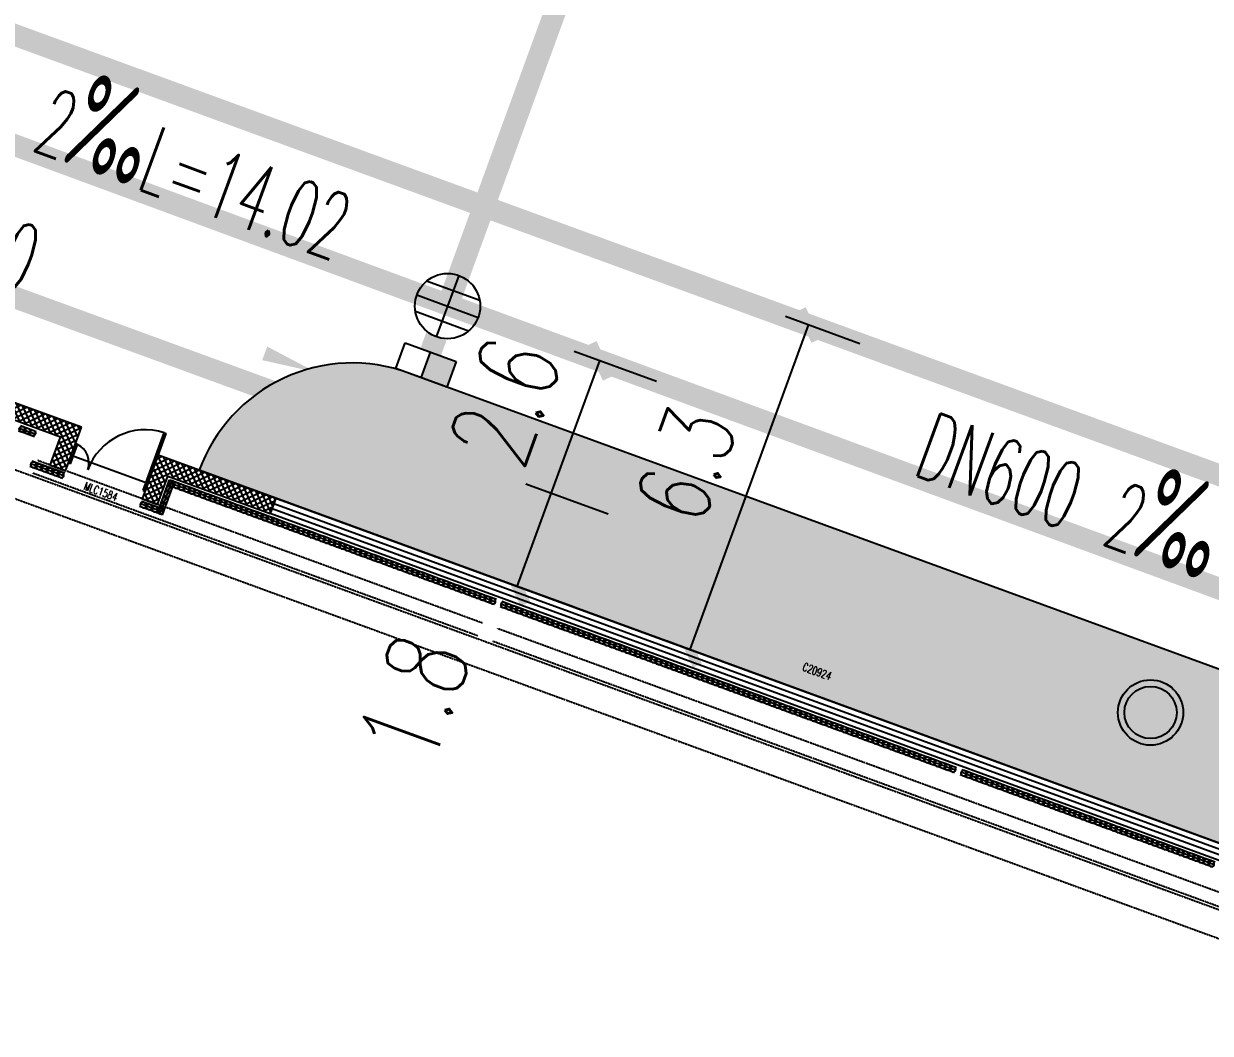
# Model space of a CAD drawing. Extents: x -111898 to 889894, y -2 to 1194865.
# Drawn here: x 607970 to 629772, y 828197 to 846741 of the extents above; entities that cross this region are included whole.
import ezdxf

# ---------------------------------------------------------------- set-up
doc = ezdxf.new("R2010")
doc.units = 0
doc.header["$LTSCALE"] = 10
doc.header["$MEASUREMENT"] = 0
doc.linetypes.add('10平面$0$DASH', pattern=[0.35, 0.25, -0.1])
doc.layers.get('Defpoints').update_dxf_attribs({"color": 210})
for name, color, linetype in [('0-WALL', 252, 'Continuous'), ('10平面$0$10平面$0$WINDOW', 4, 'Continuous'), ('10平面$0$10平面$0$WINDOW_TEXT', 7, 'Continuous'), ('10平面$0$A-HRAIL', 173, 'Continuous'), ('10平面$0$AS-WALL', 40, 'Continuous'), ('10平面$0$PUB_HATCH', 8, 'Continuous'), ('10平面$0$WINDOW', 4, 'Continuous'), ('10平面$0$建-窗', 4, 'Continuous'), ('10平面$0$建-门窗编号', 7, 'Continuous'), ('DIM_污水', 2, 'Continuous'), ('FM_ZF消防', 1, 'Continuous'), ('Gps-ZF雨水', 4, 'TG_Y'), ('TEXT_污水', 2, 'Continuous'), ('TEXT_雨水', 4, 'Continuous'), ('TWT_雨水口', 4, 'Continuous'), ('WALL', 252, 'Continuous'), ('WELL_污水', 2, 'Continuous'), ('WELL_雨水', 4, 'Continuous'), ('污水标高', 2, 'Continuous')]:
    doc.layers.add(name, color=color, linetype=linetype)
doc.layers.add('GPS-ZF污水', color=2, linetype='TG_W', lineweight=60)
doc.layers.add('GPS-ZF给水', color=3, linetype='TG_J', lineweight=60)
doc.styles.add('10平面$0$10平面$0$_TCH_WINDOW', font='SIMPLEX', dxfattribs={"height": 3.5, "bigfont": 'GBCBIG'})
doc.styles.add('10平面$0$A-WIN-LABEL', font='SIMPLEX', dxfattribs={"bigfont": 'GBCBIG'})
doc.styles.add('_TCH_DIM_T3', font='SIMPLEX', dxfattribs={"width": 0.705882, "bigfont": 'GBCBIG'})
doc.styles.add('_TWT_PIPEDN', font='SIMPLEX', dxfattribs={"width": 0.6, "height": 3, "bigfont": 'HZTXT'})
doc.styles.add('TG_LINETYPE', font='SIMPLEX', dxfattribs={"width": 0.8, "height": 3.5, "bigfont": 'HZTXT'})
doc.linetypes.add('TG_J', pattern='A,2,-0.3,["J",TG_LINETYPE,S=0.1,R=0,X=-0.23,Y=-0.15],0', length=2.3)
doc.linetypes.add('TG_W', pattern='A,2,-0.3,["W",TG_LINETYPE,S=0.1,R=0,X=-0.23,Y=-0.15],0', length=2.3)
doc.linetypes.add('TG_Y', pattern='A,2,-0.3,["Y",TG_LINETYPE,S=0.1,R=0,X=-0.25,Y=-0.15],0', length=2.3)
doc.dimstyles.new('_TCH_ARCH&&450', dxfattribs={"dimtxt": 1338.75, "dimasz": 450, "dimexe": 450, "dimexo": 450, "dimgap": 568.125, "dimtad": 1, "dimdec": 1, "dimlfac": 0.001, "dimzin": 0, "dimdsep": 46, "dimtxsty": '_TCH_DIM_T3', "dimblk": 'ARCHTICK', "dimcen": 0.09, "dimclrt": 7, "dimazin": 2, "dimtfac": 1, "dimtdec": 1, "dimtix": 1, "dimtmove": 2, "dimatfit": 3, "dimfxl": 0, "dimtolj": 1, "dimtzin": 0, "dimarcsym": 0})
doc.dimstyles.new('_TCH_ARCH&&500', dxfattribs={"dimtxt": 1487.5, "dimasz": 500, "dimexe": 500, "dimexo": 500, "dimgap": 631.25, "dimtad": 1, "dimdec": 1, "dimlfac": 0.001, "dimzin": 0, "dimdsep": 46, "dimtxsty": '_TCH_DIM_T3', "dimblk": 'ARCHTICK', "dimcen": 0.09, "dimclrt": 7, "dimazin": 2, "dimtfac": 1, "dimtdec": 1, "dimtix": 1, "dimtmove": 2, "dimatfit": 3, "dimfxl": 0, "dimtolj": 1, "dimtzin": 0, "dimarcsym": 0})
pattern_1 = [(45, (60, 0), (-60.000061, 60.000061), []), (135, (60, 0), (-60.000061, -60.000061), [])]
pattern_2 = [(359.79974, (-824318.4, 704905.5), (1605.5824, 1594.398), [240, -48, 64, -48, 240, -960]), (359.79974, (-824398.3, 704953.8), (1605.5824, 1594.398), [160, -120, 240, -120, 160, -800]), (359.79974, (-823836, 705591.9), (1605.5824, 1594.398), [200, -80, 200, -1120]), (359.79974, (-824634.9, 705914.7), (1605.5824, 1594.398), [80, -160, 80, -1280]), (89.79974, (-824474.9, 705914.1), (-1594.398, 1605.5824), [144, -1456]), (89.79974, (-823998.3, 704952.4), (-1594.398, 1605.5824), [160, -1440]), (89.79974, (-823596, 705591), (-1594.398, 1605.5824), [160, -1440]), (44.79974, (-823790.3, 704935.7), (5.5922, 1599.9902), [160, -2102.7417]), (134.79974, (-824206.3, 704937.2), (-1599.9902, 5.5922), [160, -2102.7417]), (63.23469, (-823838.3, 704943.9), (5.5922, 1599.99023), [160, -3417.7088]), (75.7635, (-823918.27, 704952.15), (5.59221, 1599.99023), [160, -6436.969]), (75.7635, (-823516.03, 705590.75), (5.59221, 1599.99023), [128, -6468.969]), (75.7635, (-824442.9, 705914), (5.59221, 1599.99023), [112, -6484.969]), (103.835987, (-824078.27, 704952.7), (5.59221, 1599.99023), [160, -6436.969]), (103.835987, (-823676.03, 705591.3), (5.59221, 1599.99023), [128, -6468.969]), (103.835987, (-824506.9, 705914.2), (5.59221, 1599.99023), [112, -6484.969]), (116.364795, (-824158.3, 704945), (5.5922, 1599.99023), [160, -3417.7069])]

# ---------------------------------------------------------------- blocks, each defined once
blk = doc.blocks.new('10平面$0$WINDOW2DLIB$DYNSTYLE$00000005')
at = {"color": 0}
for points in [[(-0.5, 0.5), (-0.5, -0.5)], [(-0.5, 0.5), (0.5, 0.5)], [(0.5, -0.5), (0.5, 0.5)], [(0.5, 0.1667), (-0.5, 0.1667)], [(0.5, -0.1667), (-0.5, -0.1667)], [(-0.5, -0.5), (0.5, -0.5)]]:
    blk.add_lwpolyline(points, dxfattribs=at)
blk = doc.blocks.new('10平面$0$DOOR2DLIB$SYSLIB$00000123')
at = {"color": 0}
for p, q in [((0.475, -0.001), (0.475, 0.752)), ((0.475, 0.752), (0.5, 0.752)), ((0.5, -0.001), (0.5, 0.752)), ((-0.5, 0), (-0.5, 0.252)), ((-0.475, 0.252), (-0.5, 0.252)), ((-0.475, 0), (-0.475, 0.252)), ((-0.475, 0), (-0.5, 0)), ((0.475, -0.001), (0.5, -0.001))]:
    blk.add_line(p, q, dxfattribs=at)
for centre, radius, start, end in [((0.505, -0.002), 0.755, 92.2493, 179.7238), ((-0.501, 0.003), 0.251, 359.7899, 84.0974)]:
    blk.add_arc(centre, radius, start, end, dxfattribs=at)
blk = doc.blocks.new('10平面$0$42343243')
at = {"layer": '10平面$0$PUB_HATCH'}
h = blk.add_hatch(dxfattribs=at)
h.set_pattern_fill('多孔材料', color=256, scale=30, style=0)
h.set_pattern_definition(pattern_1)
h.paths.add_polyline_path([(-200454, 1222870), (-200154, 1223170), (-202354, 1223170), (-202354, 1222870)])
h = blk.add_hatch(dxfattribs=at)
h.set_pattern_fill('多孔材料', color=256, scale=30, style=0)
h.set_pattern_definition(pattern_1)
h.paths.add_polyline_path([(-200454, 1222320), (-200154, 1222620), (-200154, 1223170), (-200454, 1222870)])
h = blk.add_hatch(dxfattribs=at)
h.set_pattern_fill('多孔材料', color=256, scale=30, style=0)
h.set_pattern_definition(pattern_1)
h.paths.add_polyline_path([(-198354, 1222870), (-196354, 1222870), (-196354, 1223170), (-198654, 1223170)])
h = blk.add_hatch(dxfattribs=at)
h.set_pattern_fill('多孔材料', color=256, scale=30, style=0)
h.set_pattern_definition(pattern_1)
h.paths.add_polyline_path([(-198654, 1222620), (-198354, 1222320), (-198354, 1222870), (-198654, 1223170)])
h = blk.add_hatch(dxfattribs=at)
h.set_pattern_fill('多孔材料', color=256, scale=30, style=0)
h.set_pattern_definition(pattern_1)
h.paths.add_polyline_path([(-200454, 1222320), (-200154, 1222320), (-200154, 1222620)])
h = blk.add_hatch(dxfattribs=at)
h.set_pattern_fill('多孔材料', color=256, scale=30, style=0)
h.set_pattern_definition(pattern_1)
h.paths.add_polyline_path([(-198654, 1222620), (-198654, 1222320), (-198354, 1222320)])
at = {"layer": '10平面$0$10平面$0$WINDOW'}
blk.add_line((-198654, 1222620), (-200154, 1222620), dxfattribs=at)
at = {"layer": '10平面$0$AS-WALL'}
for p, q in [((-200154, 1223170), (-202354, 1223170)), ((-200154, 1222620), (-200154, 1223170)), ((-196354, 1223170), (-198654, 1223170)), ((-198654, 1222620), (-198654, 1223170)), ((-196354, 1222870), (-196354, 1223170)), ((-200454, 1222870), (-202354, 1222870)), ((-200454, 1222320), (-200454, 1222870)), ((-198354, 1222870), (-196354, 1222870)), ((-198354, 1222320), (-198354, 1222870)), ((-200154, 1222320), (-200154, 1222620)), ((-198654, 1222620), (-198654, 1222320)), ((-200454, 1222320), (-200154, 1222320)), ((-198654, 1222320), (-198354, 1222320))]:
    blk.add_line(p, q, dxfattribs=at)
at = {"layer": '10平面$0$10平面$0$WINDOW'}
ref = blk.add_blockref('10平面$0$DOOR2DLIB$SYSLIB$00000123', (-199404, 1222470), dxfattribs=dict(at, xscale=-1500, yscale=-1500, zscale=300, rotation=179.9999999999555))
ref.add_attrib('A', 'MLC1584', (-199737, 1222108), dxfattribs={"layer": '10平面$0$10平面$0$WINDOW_TEXT', "height": 148.8, "rotation": 360, "style": '10平面$0$10平面$0$_TCH_WINDOW', "width": 0.705882})
at = {"layer": '10平面$0$建-窗'}
ref = blk.add_blockref('10平面$0$WINDOW2DLIB$DYNSTYLE$00000005', (-185904, 1223020), dxfattribs=dict(at, xscale=-20900, yscale=-300, zscale=300, rotation=359.9999999994913))
ref.add_attrib('A', 'C20924', (-186194, 1223521), dxfattribs={"layer": '10平面$0$建-门窗编号', "height": 148.8, "style": '10平面$0$A-WIN-LABEL', "width": 0.705882})
blk = doc.blocks.new('10平面$0$99平面图例外参$0$$LinePat$圆环')
for points in [[(0, 150), (300, 150)], [(0, 0), (300, 0)], [(0, -150), (300, -150)]]:
    blk.add_lwpolyline(points)
at = {"color": 0}
blk.add_circle((150, 0), 150, dxfattribs=at)
blk = doc.blocks.new('DOOR2DLIB$SYSLIB$00000123')
at = {"color": 0}
for p, q in [((0.475, -0.001), (0.475, 0.752)), ((0.475, 0.752), (0.5, 0.752)), ((0.5, -0.001), (0.5, 0.752)), ((-0.5, 0), (-0.5, 0.252)), ((-0.475, 0.252), (-0.5, 0.252)), ((-0.475, 0), (-0.475, 0.252)), ((-0.475, 0), (-0.5, 0)), ((0.475, -0.001), (0.5, -0.001))]:
    blk.add_line(p, q, dxfattribs=at)
for centre, radius, start, end in [((0.505, -0.002), 0.755, 92.2493, 179.7238), ((-0.501, 0.003), 0.251, 359.7899, 84.0974)]:
    blk.add_arc(centre, radius, start, end, dxfattribs=at)
blk = doc.blocks.new('$TWTSYS$00000376')
for radius in [0.5, 0.4]:
    blk.add_circle((0, 0, 0), radius)
blk = doc.blocks.new('$TwtSys$00000424')
for p, q in [((-500, 250), (500, 250)), ((-500, -250), (-500, 250)), ((0, -250), (0, 250)), ((500, 250), (500, -250)), ((500, -250), (-500, -250))]:
    blk.add_line(p, q)
blk.add_solid([(0, 250), (500, 250), (0, -250), (500, -250)])
blk = doc.blocks.new('$TWTSYS$00000375')
for p, q in [((0, 0.5, 0), (0, -0.5, 0)), ((0.433, 0.25, 0), (-0.433, 0.25, 0)), ((-0.5, 0, 0), (0.5, 0, 0)), ((0.433, -0.25, 0), (-0.433, -0.25, 0))]:
    blk.add_line(p, q)
blk.add_circle((0, 0, 0), 0.5)
blk = doc.blocks.new('_ArchTick')
at = {"color": 0, "linetype": 'ByBlock', "const_width": 0.4}
blk.add_lwpolyline([(-0.5, -0.5), (0.5, 0.5)], dxfattribs=at)
blk = doc.blocks.new('*D8440')
at = {"layer": 'Defpoints', "color": 0, "transparency": 16777216}
for p in [(618554, 840548), (620067, 839995), (619177, 837559)]:
    blk.add_point(p, dxfattribs=at)
at = {"layer": '污水标高', "color": 0, "lineweight": -2, "transparency": 16777216}
for p, q in [((619597, 840166), (618084, 840719)), ((617664, 838112), (618554, 840548)), ((618707, 837730), (617194, 838283))]:
    blk.add_line(p, q, dxfattribs=at)
at = {"layer": '污水标高', "color": 0, "lineweight": -2, "transparency": 16777216, "xscale": 500, "yscale": 500, "zscale": 500}
for p, rotation in [((618554, 840548), 69.92971130092995), ((617664, 838112), 249.92971130093)]:
    blk.add_blockref('_ArchTick', p, dxfattribs=dict(at, rotation=rotation))
at = {"layer": '污水标高', "color": 7, "transparency": 16777216, "insert": (616817, 839801), "char_height": 1487.5, "attachment_point": 5, "rotation": 69.9297, "style": '_TCH_DIM_T3'}
blk.add_mtext('\\A1;2.6', dxfattribs=at)
blk = doc.blocks.new('*D8441')
at = {"layer": 'Defpoints', "color": 0, "transparency": 16777216}
for p in [(617664, 838112), (619177, 837559), (618552, 835849)]:
    blk.add_point(p, dxfattribs=at)
at = {"layer": '污水标高', "color": 0, "lineweight": -2, "transparency": 16777216}
for p, q in [((617039, 836402), (617664, 838112)), ((618707, 837730), (617194, 838283)), ((618083, 836021), (616570, 836574))]:
    blk.add_line(p, q, dxfattribs=at)
at = {"layer": '污水标高', "color": 0, "lineweight": -2, "transparency": 16777216, "xscale": 500, "yscale": 500, "zscale": 500}
for p, rotation in [((617664, 838112), 69.9297113009292), ((617039, 836402), 249.9297113009292)]:
    blk.add_blockref('_ArchTick', p, dxfattribs=dict(at, rotation=rotation))
at = {"layer": '污水标高', "color": 7, "transparency": 16777216, "insert": (615140, 834341), "char_height": 1487.5, "attachment_point": 5, "rotation": 69.9297, "style": '_TCH_DIM_T3'}
blk.add_mtext('\\A1;1.8', dxfattribs=at)
blk = doc.blocks.new('*D8442')
at = {"layer": 'Defpoints', "color": 0, "transparency": 16777216}
for p in [(622392, 841206), (623754, 840708), (621575, 834745)]:
    blk.add_point(p, dxfattribs=at)
at = {"layer": 'FM_ZF消防', "color": 0, "lineweight": -2, "transparency": 16777216}
for p, q in [((623331, 840863), (621969, 841360)), ((620213, 835243), (622392, 841206)), ((621152, 834899), (619790, 835397))]:
    blk.add_line(p, q, dxfattribs=at)
at = {"layer": 'FM_ZF消防', "color": 0, "lineweight": -2, "transparency": 16777216, "xscale": 450, "yscale": 450, "zscale": 450}
for p, rotation in [((622392, 841206), 69.9297112754143), ((620213, 835243), 249.9297112754143)]:
    blk.add_blockref('_ArchTick', p, dxfattribs=dict(at, rotation=rotation))
at = {"layer": 'FM_ZF消防', "color": 7, "transparency": 16777216, "insert": (620140, 838649), "char_height": 1338.8, "attachment_point": 5, "rotation": 69.9297, "style": '_TCH_DIM_T3'}
blk.add_mtext('\\A1;6.3', dxfattribs=at)

msp = doc.modelspace()

# ---------------------------------------------------------------- hatches: boundary and pattern name
at = {"layer": '0-WALL'}
h = msp.add_hatch(dxfattribs=at)
h.set_pattern_fill('草坪或沼泽', color=8, scale=400, angle=-0.200257)
h.set_pattern_definition([(359.79974, (-824318.4, 704905.5), (1605.5824, 1594.398), [240, -48, 64, -48, 240, -960]), (359.79974, (-824398.3, 704953.8), (1605.5824, 1594.398), [160, -120, 240, -120, 160, -800]), (359.79974, (-823836, 705591.9), (1605.5824, 1594.398), [200, -80, 200, -1120]), (359.79974, (-824634.9, 705914.7), (1605.5824, 1594.398), [80, -160, 80, -1280]), (89.79974, (-824474.9, 705914.1), (-1594.398, 1605.5824), [144, -1456]), (89.79974, (-823998.3, 704952.4), (-1594.398, 1605.5824), [160, -1440]), (89.79974, (-823596, 705591), (-1594.398, 1605.5824), [160, -1440]), (44.79974, (-823790.3, 704935.7), (5.5922, 1599.9902), [160, -2102.7417]), (134.79974, (-824206.3, 704937.2), (-1599.9902, 5.5922), [160, -2102.7417]), (63.23469, (-823838.3, 704943.9), (5.5922, 1599.99023), [160, -3417.7088]), (75.7635, (-823918.27, 704952.15), (5.59221, 1599.99023), [160, -6436.969]), (75.7635, (-823516.03, 705590.75), (5.59221, 1599.99023), [128, -6468.969]), (75.7635, (-824442.9, 705914), (5.59221, 1599.99023), [112, -6484.969]), (103.835987, (-824078.27, 704952.7), (5.59221, 1599.99023), [160, -6436.969]), (103.835987, (-823676.03, 705591.3), (5.59221, 1599.99023), [128, -6468.969]), (103.835987, (-824506.9, 705914.2), (5.59221, 1599.99023), [112, -6484.969]), (116.364795, (-824158.3, 704945), (5.5922, 1599.99023), [160, -3417.7069])])
edge = h.paths.add_edge_path()
edge.add_line((741503.08, 933538.38), (741712.87, 934018.57))
edge.add_line((741712.87, 934018.57), (745060.96, 941812.89))
edge.add_line((745060.96, 941812.89), (766890.86, 1001849.76))
edge.add_line((766890.86, 1001849.76), (760346.98, 1016169.02))
edge.add_line((760346.98, 1016169.02), (737579.78, 1026362.54))
edge.add_line((737579.78, 1026362.54), (720756.11, 1037729.77))
edge.add_line((720756.11, 1037729.77), (653654.65, 1067773.01))
edge.add_line((653654.65, 1067773.01), (467795.25, 820503.81))
edge.add_line((467795.25, 820503.81), (468143.58, 820404.89))
edge.add_line((468143.58, 820404.89), (647181.92, 1058601.18))
edge.add_line((647181.92, 1058601.18), (648464.56, 1058132.56))
edge.add_line((648464.56, 1058132.56), (650350.23, 1063296.8))
edge.add_line((650350.23, 1063296.8), (720796.15, 1037558.69))
edge.add_line((720796.15, 1037558.69), (718909.6, 1032395.07))
edge.add_line((718909.6, 1032395.07), (725484.49, 1029992.9))
edge.add_line((725484.49, 1029992.9), (726513.26, 1032808.65))
edge.add_line((726513.26, 1032808.65), (729331.07, 1031779.14))
edge.add_line((729331.07, 1031779.14), (728302.36, 1028963.46))
edge.add_line((728302.36, 1028963.46), (747084.56, 1022101.19))
edge.add_line((747084.56, 1022101.19), (755217.14, 1018452.95))
edge.add_arc((743028.5, 1006160.87), 17310.64, -14.619994, 45.242091, ccw=False)
edge.add_line((759778.64, 1001791.54), (760685.99, 1001458.08))
edge.add_line((760685.99, 1001458.08), (765094.65, 999847.31))
edge.add_line((765094.65, 999847.31), (740941.69, 933744.02))
edge.add_line((740941.69, 933744.02), (741503.08, 933538.38))
h = msp.add_hatch(dxfattribs=at)
h.set_pattern_fill('草坪或沼泽', color=8, scale=400, angle=-0.200257)
h.set_pattern_definition(pattern_2)
edge = h.paths.add_edge_path()
edge.add_arc((654393.68, 841972.09), 3000.73, 249.935502, 338.960589)
edge.add_line((657194.37, 840894.8), (617369.22, 855445.32))
edge.add_arc((620220.23, 854470.73), 3012.99, 161.127468, 249.695679)
edge.add_line((619174.7, 851644.96), (653364.2, 839153.48))
h = msp.add_hatch(dxfattribs=at)
h.set_pattern_fill('草坪或沼泽', color=8, scale=400, angle=-0.200257)
h.set_pattern_definition(pattern_2)
edge = h.paths.add_edge_path()
edge.add_arc((648199.44, 825017.41), 3000, -20.069894, 69.810161)
edge.add_line((649234.84, 827833.07), (615045.33, 840324.56))
edge.add_arc((614009.94, 837508.88), 3000.02, 69.81041, 159.929048)
edge.add_line((611192.12, 838538.43), (651017.27, 823987.91))

# ---------------------------------------------------------------- linework, layer by layer
msp.add_lwpolyline([(651017.27, 823987.91, 0.41360054), (649234.84, 827833.07), (615045.33, 840324.56, 0.41482016), (611192.12, 838538.43)], format="xyb", close=True, dxfattribs=at)
at = {"layer": 'DIM_污水'}
msp.add_lwpolyline([(609410.6, 841784.98, 0, 0, 0), (613336.55, 840340.5, 0, 266.67, 0), (612398.06, 840685.8, 0, 0, 0)], format="xyseb", dxfattribs=at)
at = {"layer": 'GPS-ZF污水', "ltscale": 0.1, "const_width": 400}
for points in [[(596364.28, 845893.49), (628111.69, 834294.25)], [(629238.81, 833882.44), (663804.03, 821253.69)]]:
    msp.add_lwpolyline(points, dxfattribs=at)
at = {"layer": 'GPS-ZF给水', "ltscale": 0.1, "const_width": 400}
msp.add_lwpolyline([(521826.69, 877948.18), (679851.32, 820212.27)], dxfattribs=at)
at = {"layer": 'Gps-ZF雨水', "ltscale": 0.1, "const_width": 400}
for points in [[(615765.65, 841577.11), (619233.52, 851068.74)], [(602610.29, 846423.62), (615765.65, 841577.11)], [(615757.23, 841554.05), (615765.65, 841577.11)], [(615765.65, 841577.11), (642043.89, 831910)], [(615446.15, 840707.37), (615550.31, 840990.86)]]:
    msp.add_lwpolyline(points, dxfattribs=at)
at = {"layer": 'WALL', "color": 8, "linetype": '10平面$0$DASH'}
for p, q in [((519781.97, 870711.68), (669314.13, 816078.59)), ((519610.39, 870242.05), (669142.54, 815608.96)), ((616395.16, 835732.47), (608223.49, 838718.08)), ((616309.37, 835497.66), (608137.7, 838483.26)), ((633302.06, 829555.37), (616676.94, 835629.52)), ((633216.27, 829320.55), (616591.15, 835394.7))]:
    msp.add_line(p, q, dxfattribs=at)

# ---------------------------------------------------------------- block references
at = {"layer": '10平面$0$A-HRAIL', "yscale": 0.3333333333333334, "zscale": 0.3333333333333333}
for p, xscale, rotation in [((607891.64, 839311.97), 0.3461108940497231, 339.9297114345931), ((607989.17, 839276.34), 0.3461108940497231, 339.9297114345931), ((608086.7, 839240.7), 0.3461108940497231, 339.9297114345931), ((608200.11, 838620.1), -0.358888866003496, 339.9297114345931), ((608301.24, 838583.15), -0.358888866003496, 339.9297114345931), ((608402.37, 838546.2), -0.358888866003496, 339.9297114345931), ((608503.5, 838509.25), -0.358888866003496, 339.9297114345931), ((608604.63, 838472.3), -0.358888866003496, 339.9297114345931), ((608705.75, 838435.35), -0.358888866003496, 339.9297114345931), ((610659.1, 838245.14), -0.3611111227129974, 249.9297114345931), ((610725.45, 838276.61), -0.3384127419475277, 339.9297114343898), ((610820.81, 838241.77), -0.3384127419475277, 339.9297114343898), ((610584.74, 838041.63), -0.3611111227129974, 249.9297114345931), ((610621.92, 838143.38), -0.3611111227129974, 249.9297114345931), ((610916.17, 838206.93), -0.3384127419475277, 339.9297114343898), ((611011.53, 838172.09), -0.3384127419475277, 339.9297114343898), ((611106.89, 838137.25), -0.3384127419475277, 339.9297114343898), ((611202.25, 838102.41), -0.3384127419475277, 339.9297114343898), ((611297.6, 838067.57), -0.3384127419475277, 339.9297114343898), ((611392.96, 838032.73), -0.3384127419475277, 339.9297114343898), ((611488.32, 837997.89), -0.3384127419475277, 339.9297114343898), ((610220.33, 837881.99), -0.3749999999076196, 339.9297114345931), ((610326, 837843.38), -0.3749999999076196, 339.9297114345931), ((610431.67, 837804.77), -0.3749999999076196, 339.9297114345931), ((610510.39, 837838.12), -0.3611111227129974, 249.9297114345931), ((610547.57, 837939.87), -0.3611111227129974, 249.9297114345931), ((611583.68, 837963.05), -0.3384127419475277, 339.9297114343898), ((611679.04, 837928.21), -0.3384127419475277, 339.9297114343898), ((611774.4, 837893.37), -0.3384127419475277, 339.9297114343898), ((611869.75, 837858.53), -0.3384127419475277, 339.9297114343898), ((611965.11, 837823.69), -0.3384127419475277, 339.9297114343898), ((612060.47, 837788.85), -0.3384127419475277, 339.9297114343898), ((610537.34, 837766.17), -0.3749999999076196, 339.9297114345931), ((610473.21, 837736.36), -0.3611111227129974, 249.9297114345931), ((612155.83, 837754.01), -0.3384127419475277, 339.9297114343898), ((612251.19, 837719.17), -0.3384127419475277, 339.9297114343898), ((612346.55, 837684.33), -0.3384127419475277, 339.9297114343898), ((612441.91, 837649.49), -0.3384127419475277, 339.9297114343898), ((612537.26, 837614.65), -0.3384127419475277, 339.9297114343898), ((612632.62, 837579.81), -0.3384127419475277, 339.9297114343898), ((612727.98, 837544.97), -0.3384127419475277, 339.9297114343898), ((612823.34, 837510.12), -0.3384127419475277, 339.9297114343898), ((612918.7, 837475.28), -0.3384127419475277, 339.9297114343898), ((613014.06, 837440.44), -0.3384127419475277, 339.9297114343898), ((613109.42, 837405.6), -0.3384127419475277, 339.9297114343898), ((613204.77, 837370.76), -0.3384127419475277, 339.9297114343898), ((613300.13, 837335.92), -0.3384127419475277, 339.9297114343898), ((613395.49, 837301.08), -0.3384127419475277, 339.9297114343898), ((613490.85, 837266.24), -0.3384127419475277, 339.9297114343898), ((613586.21, 837231.4), -0.3384127419475277, 339.9297114343898), ((613681.57, 837196.56), -0.3384127419475277, 339.9297114343898), ((613776.93, 837161.72), -0.3384127419475277, 339.9297114343898), ((613872.28, 837126.88), -0.3384127419475277, 339.9297114343898), ((613967.64, 837092.04), -0.3384127419475277, 339.9297114343898), ((614063, 837057.2), -0.3384127419475277, 339.9297114343898), ((614158.36, 837022.36), -0.3384127419475277, 339.9297114343898), ((614253.72, 836987.52), -0.3384127419475277, 339.9297114343898), ((614349.08, 836952.68), -0.3384127419475277, 339.9297114343898), ((614444.43, 836917.84), -0.3384127419475277, 339.9297114343898), ((614539.79, 836883), -0.3384127419475277, 339.9297114343898), ((614635.15, 836848.16), -0.3384127419475277, 339.9297114343898), ((614730.51, 836813.32), -0.3384127419475277, 339.9297114343898), ((614825.87, 836778.48), -0.3384127419475277, 339.9297114343898), ((614921.23, 836743.64), -0.3384127419475277, 339.9297114343898), ((615016.59, 836708.8), -0.3384127419475277, 339.9297114343898), ((615111.94, 836673.96), -0.3384127419475277, 339.9297114343898), ((615207.3, 836639.12), -0.3384127419475277, 339.9297114343898), ((615302.66, 836604.28), -0.3384127419475277, 339.9297114343898), ((615398.02, 836569.44), -0.3384127419475277, 339.9297114343898), ((615493.38, 836534.6), -0.3384127419475277, 339.9297114343898), ((615588.74, 836499.76), -0.3384127419475277, 339.9297114343898), ((615684.1, 836464.92), -0.3384127419475277, 339.9297114343898), ((615779.45, 836430.08), -0.3384127419475277, 339.9297114343898), ((615874.81, 836395.24), -0.3384127419475277, 339.9297114343898), ((615970.17, 836360.4), -0.3384127419475277, 339.9297114343898), ((616065.53, 836325.56), -0.3384127419475277, 339.9297114343898), ((616160.89, 836290.72), -0.3384127419475277, 339.9297114343898), ((616256.25, 836255.88), -0.3384127419475277, 339.9297114343898), ((616351.61, 836221.04), -0.3384127419475277, 339.9297114343898), ((616446.96, 836186.2), -0.3384127419475277, 339.9297114343898), ((616542.32, 836151.36), -0.3384127419475277, 339.9297114343898), ((616637.68, 836116.52), -0.3384127419475277, 339.9297114343898), ((616834.03, 836044.78), -0.3368181818181796, 339.9297114343898), ((616928.94, 836010.1), -0.3368181818181796, 339.9297114343898), ((617023.85, 835975.43), -0.3368181818181796, 339.9297114343898), ((617118.76, 835940.75), -0.3368181818181796, 339.9297114343898), ((617213.67, 835906.07), -0.3368181818181796, 339.9297114343898), ((617308.58, 835871.4), -0.3368181818181796, 339.9297114343898), ((617403.49, 835836.72), -0.3368181818181796, 339.9297114343898), ((617498.4, 835802.05), -0.3368181818181796, 339.9297114343898), ((617593.3, 835767.37), -0.3368181818181796, 339.9297114343898), ((617688.21, 835732.69), -0.3368181818181796, 339.9297114343898), ((617783.12, 835698.02), -0.3368181818181796, 339.9297114343898), ((617878.03, 835663.34), -0.3368181818181796, 339.9297114343898), ((617972.94, 835628.67), -0.3368181818181796, 339.9297114343898), ((618067.85, 835593.99), -0.3368181818181796, 339.9297114343898), ((618162.76, 835559.31), -0.3368181818181796, 339.9297114343898), ((618257.67, 835524.64), -0.3368181818181796, 339.9297114343898), ((618352.58, 835489.96), -0.3368181818181796, 339.9297114343898), ((618447.49, 835455.29), -0.3368181818181796, 339.9297114343898), ((618542.4, 835420.61), -0.3368181818181796, 339.9297114343898), ((618637.31, 835385.93), -0.3368181818181796, 339.9297114343898), ((618732.22, 835351.26), -0.3368181818181796, 339.9297114343898), ((618827.12, 835316.58), -0.3368181818181796, 339.9297114343898), ((618922.03, 835281.91), -0.3368181818181796, 339.9297114343898), ((619016.94, 835247.23), -0.3368181818181796, 339.9297114343898), ((619111.85, 835212.55), -0.3368181818181796, 339.9297114343898), ((619206.76, 835177.88), -0.3368181818181796, 339.9297114343898), ((619301.67, 835143.2), -0.3368181818181796, 339.9297114343898), ((619396.58, 835108.53), -0.3368181818181796, 339.9297114343898), ((619491.49, 835073.85), -0.3368181818181796, 339.9297114343898), ((619586.4, 835039.17), -0.3368181818181796, 339.9297114343898), ((619681.31, 835004.5), -0.3368181818181796, 339.9297114343898), ((619776.22, 834969.82), -0.3368181818181796, 339.9297114343898), ((619871.13, 834935.14), -0.3368181818181796, 339.9297114343898), ((619966.03, 834900.47), -0.3368181818181796, 339.9297114343898), ((620060.94, 834865.79), -0.3368181818181796, 339.9297114343898), ((620155.85, 834831.12), -0.3368181818181796, 339.9297114343898), ((620250.76, 834796.44), -0.3368181818181796, 339.9297114343898), ((620345.67, 834761.76), -0.3368181818181796, 339.9297114343898), ((620440.58, 834727.09), -0.3368181818181796, 339.9297114343898), ((620535.49, 834692.41), -0.3368181818181796, 339.9297114343898), ((620630.4, 834657.74), -0.3368181818181796, 339.9297114343898), ((620725.31, 834623.06), -0.3368181818181796, 339.9297114343898), ((620820.22, 834588.38), -0.3368181818181796, 339.9297114343898), ((620915.13, 834553.71), -0.3368181818181796, 339.9297114343898), ((621010.04, 834519.03), -0.3368181818181796, 339.9297114343898), ((621104.95, 834484.36), -0.3368181818181796, 339.9297114343898), ((621199.85, 834449.68), -0.3368181818181796, 339.9297114343898), ((621294.76, 834415), -0.3368181818181796, 339.9297114343898), ((621389.67, 834380.33), -0.3368181818181796, 339.9297114343898), ((621484.58, 834345.65), -0.3368181818181796, 339.9297114343898), ((621579.49, 834310.98), -0.3368181818181796, 339.9297114343898), ((621674.4, 834276.3), -0.3368181818181796, 339.9297114343898), ((621769.31, 834241.62), -0.3368181818181796, 339.9297114343898), ((621864.22, 834206.95), -0.3368181818181796, 339.9297114343898), ((621959.13, 834172.27), -0.3368181818181796, 339.9297114343898), ((622054.04, 834137.6), -0.3368181818181796, 339.9297114343898), ((622148.95, 834102.92), -0.3368181818181796, 339.9297114343898), ((622243.86, 834068.24), -0.3368181818181796, 339.9297114343898), ((622338.76, 834033.57), -0.3368181818181796, 339.9297114343898), ((622433.67, 833998.89), -0.3368181818181796, 339.9297114343898), ((622528.58, 833964.22), -0.3368181818181796, 339.9297114343898), ((622623.49, 833929.54), -0.3368181818181796, 339.9297114343898), ((622718.4, 833894.86), -0.3368181818181796, 339.9297114343898), ((622813.31, 833860.19), -0.3368181818181796, 339.9297114343898), ((622908.22, 833825.51), -0.3368181818181796, 339.9297114343898), ((623003.13, 833790.84), -0.3368181818181796, 339.9297114343898), ((623098.04, 833756.16), -0.3368181818181796, 339.9297114343898), ((623192.95, 833721.48), -0.3368181818181796, 339.9297114343898), ((623287.86, 833686.81), -0.3368181818181796, 339.9297114343898), ((623382.77, 833652.13), -0.3368181818181796, 339.9297114343898), ((623477.68, 833617.46), -0.3368181818181796, 339.9297114343898), ((623572.58, 833582.78), -0.3368181818181796, 339.9297114343898), ((623667.49, 833548.1), -0.3368181818181796, 339.9297114343898), ((623762.4, 833513.43), -0.3368181818181796, 339.9297114343898), ((623857.31, 833478.75), -0.3368181818181796, 339.9297114343898), ((623952.22, 833444.08), -0.3368181818181796, 339.9297114343898), ((624047.13, 833409.4), -0.3368181818181796, 339.9297114343898), ((624142.04, 833374.72), -0.3368181818181796, 339.9297114343898), ((624236.95, 833340.05), -0.3368181818181796, 339.9297114343898), ((624331.86, 833305.37), -0.3368181818181796, 339.9297114343898), ((624426.77, 833270.7), -0.3368181818181796, 339.9297114343898), ((624521.68, 833236.02), -0.3368181818181796, 339.9297114343898), ((624616.59, 833201.34), -0.3368181818181796, 339.9297114343898), ((624711.49, 833166.67), -0.3368181818181796, 339.9297114343898), ((624806.4, 833131.99), -0.3368181818181796, 339.9297114343898), ((624901.31, 833097.31), -0.3368181818181796, 339.9297114343898), ((624996.22, 833062.64), -0.3368181818181796, 339.9297114343898), ((625091.13, 833027.96), -0.3368181818181796, 339.9297114343898), ((625287.48, 832956.22), -0.3368181818181818, 339.9297114343898), ((625382.39, 832921.55), -0.3368181818181818, 339.9297114343898), ((625477.3, 832886.87), -0.3368181818181818, 339.9297114343898), ((625572.21, 832852.2), -0.3368181818181818, 339.9297114343898), ((625667.12, 832817.52), -0.3368181818181818, 339.9297114343898), ((625762.03, 832782.84), -0.3368181818181818, 339.9297114343898), ((625856.94, 832748.17), -0.3368181818181818, 339.9297114343898), ((625951.85, 832713.49), -0.3368181818181818, 339.9297114343898), ((626046.76, 832678.82), -0.3368181818181818, 339.9297114343898), ((626141.67, 832644.14), -0.3368181818181818, 339.9297114343898), ((626236.57, 832609.46), -0.3368181818181818, 339.9297114343898), ((626331.48, 832574.79), -0.3368181818181818, 339.9297114343898), ((626426.39, 832540.11), -0.3368181818181818, 339.9297114343898), ((626521.3, 832505.44), -0.3368181818181818, 339.9297114343898), ((626616.21, 832470.76), -0.3368181818181818, 339.9297114343898), ((626711.12, 832436.08), -0.3368181818181818, 339.9297114343898), ((626806.03, 832401.41), -0.3368181818181818, 339.9297114343898), ((626900.94, 832366.73), -0.3368181818181818, 339.9297114343898), ((626995.85, 832332.06), -0.3368181818181818, 339.9297114343898), ((627090.76, 832297.38), -0.3368181818181818, 339.9297114343898), ((627185.67, 832262.7), -0.3368181818181818, 339.9297114343898), ((627280.58, 832228.03), -0.3368181818181818, 339.9297114343898), ((627375.48, 832193.35), -0.3368181818181818, 339.9297114343898), ((627470.39, 832158.68), -0.3368181818181818, 339.9297114343898), ((627565.3, 832124), -0.3368181818181818, 339.9297114343898), ((627660.21, 832089.32), -0.3368181818181818, 339.9297114343898), ((627755.12, 832054.65), -0.3368181818181818, 339.9297114343898), ((627850.03, 832019.97), -0.3368181818181818, 339.9297114343898), ((627944.94, 831985.3), -0.3368181818181818, 339.9297114343898), ((628039.85, 831950.62), -0.3368181818181818, 339.9297114343898), ((628134.76, 831915.94), -0.3368181818181818, 339.9297114343898), ((628229.67, 831881.27), -0.3368181818181818, 339.9297114343898), ((628324.58, 831846.59), -0.3368181818181818, 339.9297114343898), ((628419.49, 831811.91), -0.3368181818181818, 339.9297114343898), ((628514.4, 831777.24), -0.3368181818181818, 339.9297114343898), ((628609.3, 831742.56), -0.3368181818181818, 339.9297114343898), ((628704.21, 831707.89), -0.3368181818181818, 339.9297114343898), ((628799.12, 831673.21), -0.3368181818181818, 339.9297114343898), ((628894.03, 831638.53), -0.3368181818181818, 339.9297114343898), ((628988.94, 831603.86), -0.3368181818181818, 339.9297114343898), ((629083.85, 831569.18), -0.3368181818181818, 339.9297114343898), ((629178.76, 831534.51), -0.3368181818181818, 339.9297114343898), ((629273.67, 831499.83), -0.3368181818181818, 339.9297114343898), ((629368.58, 831465.15), -0.3368181818181818, 339.9297114343898), ((629463.49, 831430.48), -0.3368181818181818, 339.9297114343898), ((629558.4, 831395.8), -0.3368181818181818, 339.9297114343898), ((629653.31, 831361.13), -0.3368181818181818, 339.9297114343898), ((629748.21, 831326.45), -0.3368181818181818, 339.9297114343898), ((629843.12, 831291.77), -0.3368181818181818, 339.9297114343898)]:
    msp.add_blockref('10平面$0$99平面图例外参$0$$LinePat$圆环', p, dxfattribs=dict(at, xscale=xscale, rotation=rotation))
at = {"layer": '10平面$0$WINDOW', "xscale": -1500, "yscale": -1500, "zscale": 300, "rotation": 159.9297114319409}
msp.add_blockref('DOOR2DLIB$SYSLIB$00000123', (609496, 838412.79), dxfattribs=at)
at = {"layer": 'TWT_雨水口', "rotation": 339.9297083984292}
msp.add_blockref('$TwtSys$00000424', (615359.93, 840472.7), dxfattribs=at)
at = {"layer": 'WALL', "color": 8, "rotation": 339.9297114345931}
msp.add_blockref('10平面$0$42343243', (377272.54, -378249.52), dxfattribs=at)
at = {"layer": 'WELL_污水', "xscale": 1200, "yscale": 1200, "zscale": 1200, "rotation": 339.7997433390076}
msp.add_blockref('$TWTSYS$00000376', (628675.25, 834088.35), dxfattribs=at)
at = {"layer": 'WELL_雨水', "xscale": 1200, "yscale": 1200, "zscale": 1200, "rotation": 339.79974336667}
msp.add_blockref('$TWTSYS$00000375', (615757.23, 841554.05), dxfattribs=at)

# ---------------------------------------------------------------- texts
at = {"layer": 'TEXT_污水', "style": '_TWT_PIPEDN', "width": 0.557143}
msp.add_text('L=35.00', height=1225, rotation=339.929711, dxfattribs=at).set_placement((604299.67, 843127.29))
at = {"layer": 'TEXT_雨水', "style": '_TWT_PIPEDN'}
for s, height, rotation, width, p in [('‰', 1750, 339.775896, 0.6, (608703.98, 844205.31)), ('2', 1225, 339.775896, 0.557143, (608094.05, 844430.01)), ('L=14.02', 1225, 339.775896, 0.557143, (610011.98, 843723.44)), ('DN600', 1225, 339.802698, 0.557143, (624285.2, 838469.62)), ('‰', 1750, 339.802698, 0.6, (628359.68, 836970.72)), ('2', 1225, 339.802698, 0.557143, (627749.65, 837195.13))]:
    msp.add_text(s, height=height, rotation=rotation, dxfattribs=dict(at, width=width)).set_placement(p)

# ---------------------------------------------------------------- dimensions: what is measured, and where the dimension line sits
at = {"layer": 'FM_ZF消防'}
dim = msp.add_linear_dim(base=(622391.77, 841205.7), p1=(621574.94, 834744.97), p2=(623753.64, 840708.13), angle=69.929711, dimstyle='_TCH_ARCH&&450', override={"dimgap": 0}, dxfattribs=at)
dim.commit()
dim.dimension.update_dxf_attribs({"geometry": '*D8442', "text_midpoint": (620140.07, 838648.8), "dimtype": 161, "text_rotation": 69.929711})
at = {"layer": '污水标高', "color": 2}
for base, p1, p2, picture, middle in [((618553.8, 840547.59), (619176.94, 837558.65), (620066.99, 839994.73), '*D8440', (616817.28, 839801.41)), ((617663.76, 838111.51), (618552.41, 835849.28), (619176.94, 837558.65), '*D8441', (615140.23, 834341.16))]:
    dim = msp.add_linear_dim(base=base, p1=p1, p2=p2, angle=69.929711, dimstyle='_TCH_ARCH&&500', override={"dimgap": 0}, dxfattribs=at)
    dim.commit()
    dim.dimension.update_dxf_attribs({"geometry": picture, "text_midpoint": middle, "dimtype": 161, "text_rotation": 69.929711})

doc.saveas('drawing.dxf')
